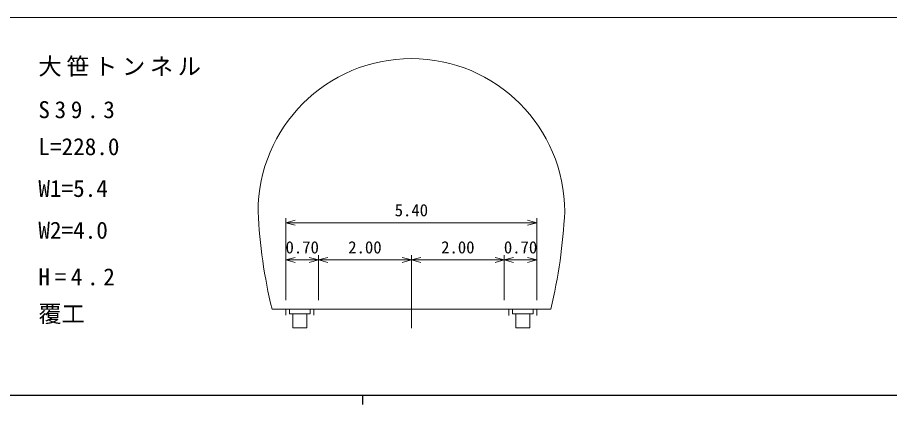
# Model space of a CAD drawing. Units: millimetres, scale not verified. Extents: x 40000 to 680000, y 20000 to 380000.
# Drawn here: x 130865 to 224726, y 204000 to 245694 of the extents above; entities that cross this region are included whole.
import ezdxf
from ezdxf.enums import TextEntityAlignment as Align

# ---------------------------------------------------------------- set-up
doc = ezdxf.new("R2010")
doc.units = ezdxf.units.MM
doc.header["$LTSCALE"] = 1000
doc.layers.add('M-STR-HTXT', color=7, linetype='Continuous', lineweight=13)
doc.layers.add('M-TTL-BAND', color=7, linetype='Continuous', lineweight=25)
doc.styles.add('ＭＳ ゴシック', font='')
doc.styles.get('ＭＳ ゴシック').set_extended_font_data('MS Gothic')

msp = doc.modelspace()

# ---------------------------------------------------------------- linework, layer by layer
at = {"layer": 'M-STR-HTXT'}
for p, q in [((229665, 245694), (69756, 245694)), ((159762, 215261), (159762, 224081)), ((159762, 223581), (160762, 223848)), ((159762, 223581), (163262, 223581)), ((159762, 223581), (160762, 223313)), ((163262, 223581), (173262, 223581)), ((173262, 223581), (183262, 223581)), ((183262, 223581), (186762, 223581)), ((186762, 223581), (185762, 223848)), ((186762, 223581), (185762, 223313)), ((186762, 215261), (186762, 224081)), ((159762, 219581), (160762, 219848)), ((163262, 219581), (162262, 219848)), ((163262, 215261), (163262, 220081)), ((163262, 219581), (164262, 219848)), ((173262, 219581), (172262, 219848)), ((173262, 215261), (173262, 220081)), ((173262, 219581), (174262, 219848)), ((183262, 219581), (182262, 219848)), ((183262, 215261), (183262, 220081)), ((183262, 219581), (184262, 219848)), ((186762, 219581), (185762, 219848)), ((159762, 219581), (163262, 219581)), ((159762, 219581), (160762, 219313)), ((163262, 219581), (162262, 219313)), ((163262, 219581), (173262, 219581)), ((163262, 219581), (164262, 219313)), ((173262, 219581), (172262, 219313)), ((173262, 219581), (183262, 219581)), ((173262, 219581), (174262, 219313)), ((183262, 219581), (182262, 219313)), ((183262, 219581), (186762, 219581)), ((183262, 219581), (184262, 219313)), ((186762, 219581), (185762, 219313)), ((173262, 212237), (173262, 215614)), ((158262, 214261), (159762, 214261)), ((159762, 214261), (159762, 213633)), ((159762, 214261), (186762, 214261)), ((160137, 214261), (160137, 213761)), ((162387, 214261), (162387, 213761)), ((162762, 214261), (162762, 213633)), ((183762, 214261), (183762, 213602)), ((184137, 214261), (184137, 213761)), ((186387, 214261), (186387, 213761)), ((186762, 214261), (186762, 213602)), ((186762, 214261), (188262, 214261)), ((160137, 213761), (160512, 213761)), ((160512, 213761), (162012, 213761)), ((160512, 213761), (160512, 212261)), ((162387, 213761), (162012, 213761)), ((162012, 212261), (162012, 213761)), ((184137, 213761), (184512, 213761)), ((184512, 213761), (186012, 213761)), ((184512, 213761), (184512, 212261)), ((186387, 213761), (186012, 213761)), ((186012, 212261), (186012, 213761)), ((160512, 212261), (162012, 212261)), ((184512, 212261), (186012, 212261))]:
    msp.add_line(p, q, dxfattribs=at)
for centre, radius, start, end in [((173262, 224761), 16500, 0, 180), ((213073, 227449), 56375, 182.7322, 193.528), ((133451, 227449), 56375, 346.472, 357.2678)]:
    msp.add_arc(centre, radius, start, end, dxfattribs=at)
at = {"layer": 'M-TTL-BAND'}
for p, q in [((40000, 205000), (579000, 205000)), ((168000, 205000), (168000, 204000))]:
    msp.add_line(p, q, dxfattribs=at)

# ---------------------------------------------------------------- texts
at = {"layer": 'M-STR-HTXT', "style": 'ＭＳ ゴシック'}
for s, p in [('L=228.0', (133116, 230313)), ('W1=5.4', (133116, 225813)), ('W2=4.0', (133116, 221313)), ('覆工', (133116, 212313))]:
    msp.add_text(s, height=1833, dxfattribs=at).set_placement(p, align=Align.BOTTOM_LEFT)
for s, p in [('5.40', (173262, 223881)), ('0.70', (161512, 219881)), ('2.00', (168262, 219881)), ('2.00', (178262, 219881)), ('0.70', (185012, 219881))]:
    msp.add_text(s, height=1320, dxfattribs=at).set_placement(p, align=Align.BOTTOM_CENTER)
at = {"layer": 'M-STR-HTXT', "char_height": 1833, "attachment_point": 7, "style": 'ＭＳ ゴシック'}
for s, insert in [('\\T1.2;大笹トンネル', (133116, 239313)), ('\\T1.4;S39.3', (133116, 234813)), ('\\T1.4;H=4.2', (133116, 216813))]:
    msp.add_mtext(s, dxfattribs=dict(at, insert=insert))

doc.saveas('drawing.dxf')
